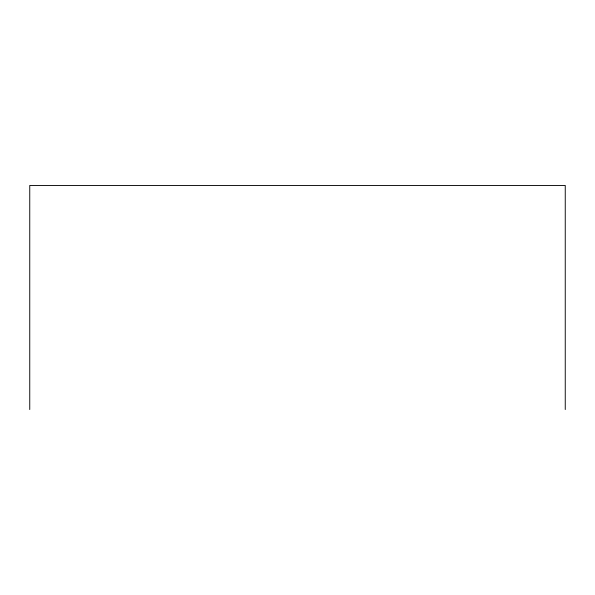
<?xml version="1.0" encoding="UTF-8"?>
<svg xmlns="http://www.w3.org/2000/svg" width="595" height="595" viewBox="0 0 595 595"><rect width="100%" height="100%" fill="white"/><g stroke="black" fill="none" stroke-linecap="round" stroke-linejoin="round"><path stroke-width="0.89" d="M565.25 409.546L565.25 185.454L29.75 185.454L29.75 409.546"/></g></svg>
